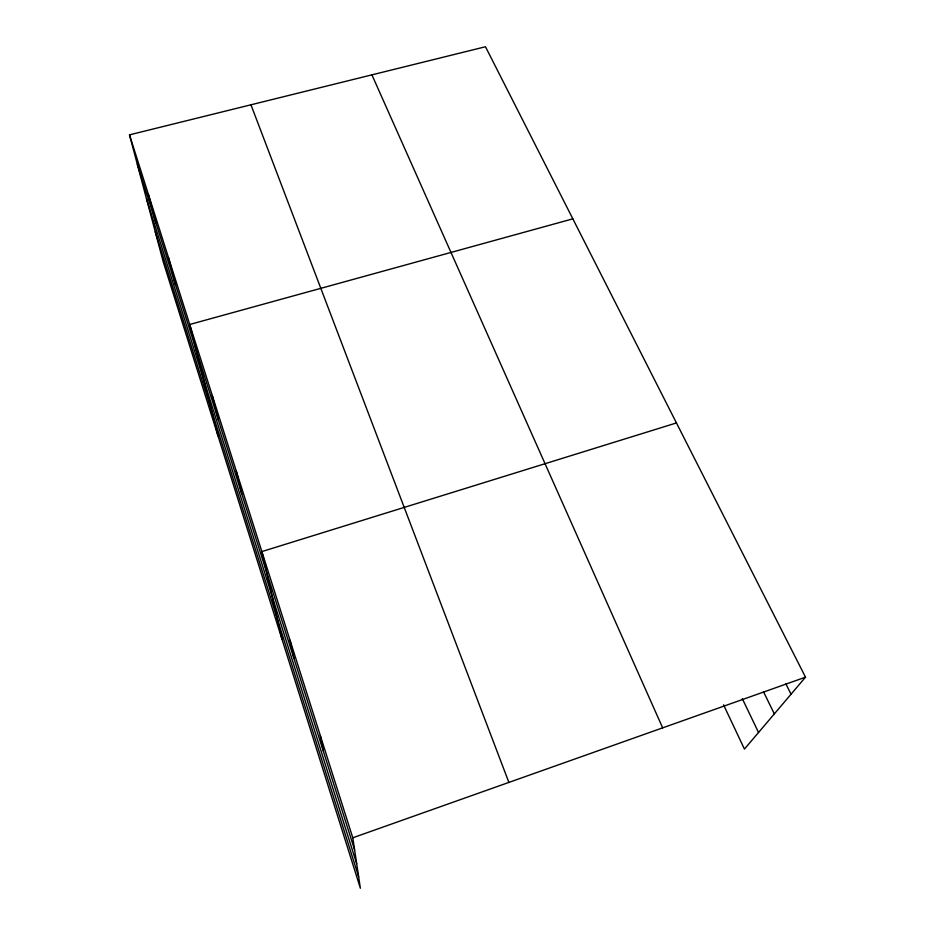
<?xml version="1.0" encoding="UTF-8"?>
<svg xmlns="http://www.w3.org/2000/svg" width="935" height="935" viewBox="0 0 935 935"><rect width="100%" height="100%" fill="white"/><g stroke="black" fill="none" stroke-linecap="round" stroke-linejoin="round"><path stroke-width="1.4" d="M129.498 134.85L352.787 837.795L360.372 888.25L163.216 261.777L129.498 134.85L485.487 46.75L805.503 677.174L744.447 749.087L723.561 704.85M352.787 837.795L805.503 677.174M676.449 422.936L261.87 551.58L282.019 639.295M572.839 218.837L189.735 324.48L217.995 435.85M785.879 683.859L791.045 694.214M763.463 691.678L774.332 713.896M742.296 698.632L758.542 732.491M371.92 74.858L662.658 727.851M250.954 104.79L508.885 782.408M137.305 164.221L354.599 849.833M146.456 198.688L356.679 863.683M155.245 231.786L358.631 876.691M148.443 194.492L155.9 222.904M168.487 257.592L175.546 284.883M212.292 395.505L218.358 419.979M236.298 471.053L241.744 493.774M290.049 640.288L293.964 658.521M320.284 735.448L323.218 750.828"/></g></svg>
